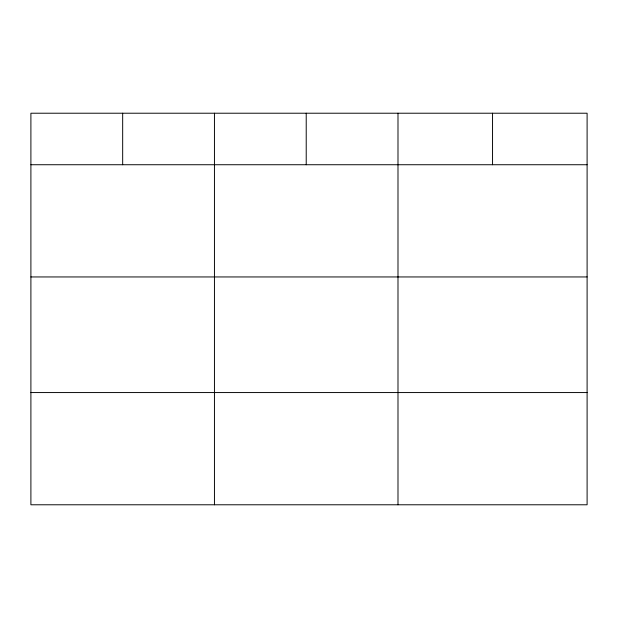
<?xml version="1.0" encoding="UTF-8"?>
<svg xmlns="http://www.w3.org/2000/svg" width="618" height="618" viewBox="0 0 618 618"><rect width="100%" height="100%" fill="white"/><g stroke="black" fill="none" stroke-linecap="round" stroke-linejoin="round"><path stroke-width="0.93" d="M587.1 276.949L587.1 113.218L30.9 113.218L30.9 504.782L587.1 504.782L587.1 276.949L30.9 276.949M30.9 164.736L587.1 164.736M30.9 392.561L587.1 392.561M492.546 113.218L492.546 164.736M397.992 113.218L397.992 504.782M306.219 113.218L306.219 164.736M214.446 113.218L214.446 504.782M122.673 113.218L122.673 164.736"/></g></svg>
